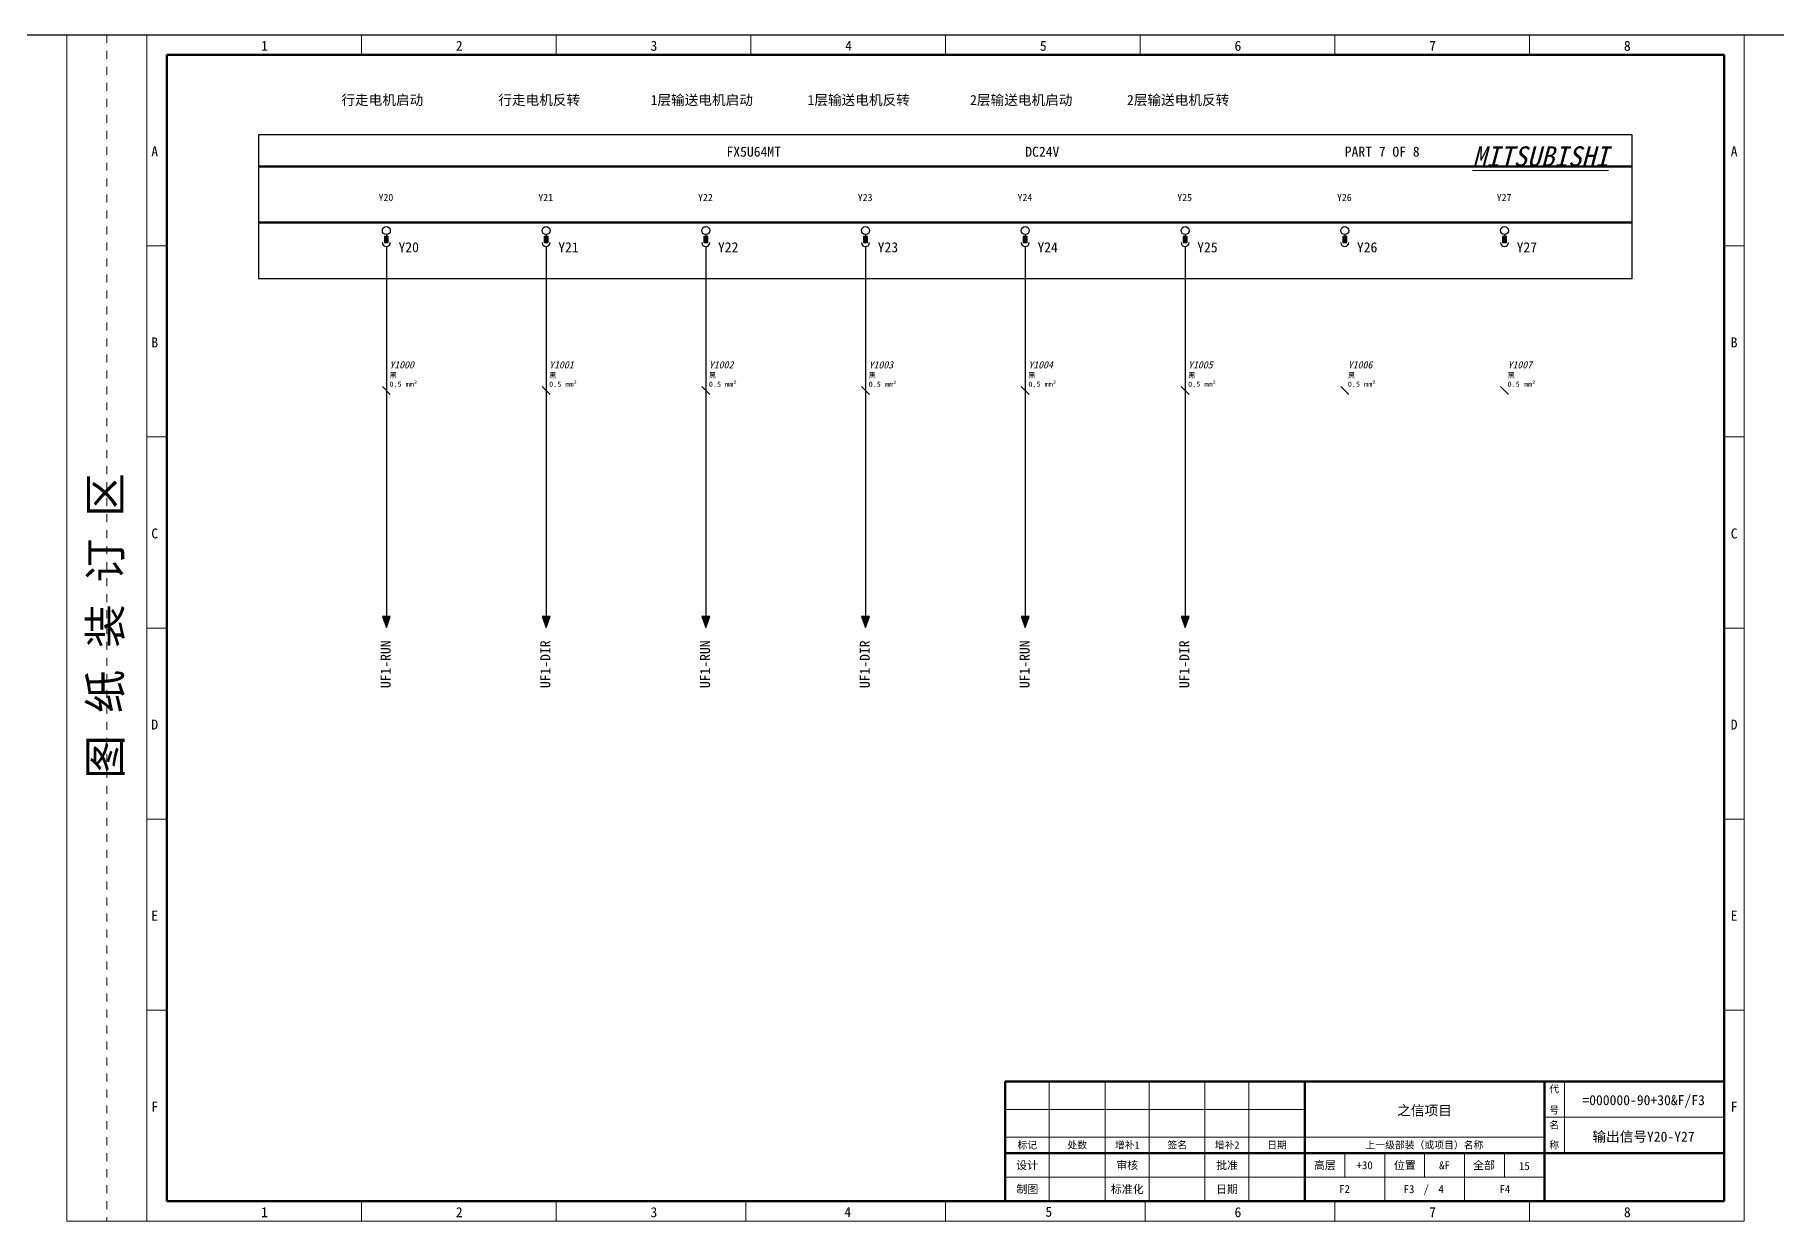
# Model space of a CAD drawing. Header units: millimetres. Extents: x -274 to 12554, y 2463 to 2760.
# Drawn here: x 5040.7 to 5476.8, y 2463.4 to 2760.4 of the extents above; entities that cross this region are included whole.
import ezdxf
from ezdxf.enums import TextEntityAlignment as Align

# ---------------------------------------------------------------- set-up
doc = ezdxf.new("R2010")
doc.units = ezdxf.units.MM
doc.linetypes.add('EPL_DASH', pattern=[1, 0.5, -0.5])
for name, color, linetype, lineweight in [('EPLAN100', 7, 'Continuous', 5), ('EPLAN108', 5, 'Continuous', 5), ('EPLAN201', 73, 'Continuous', 35), ('EPLAN303', 6, 'Continuous', 25), ('EPLAN306', 6, 'Continuous', 25), ('EPLAN311', 1, 'Continuous', 25), ('EPLAN312', 1, 'Continuous', 25), ('EPLAN403', 5, 'Continuous', 35), ('EPLAN405', 1, 'Continuous', 25), ('EPLAN421', 5, 'Continuous', 35), ('EPLAN426', 251, 'Continuous', 35), ('EPLAN429', 251, 'Continuous', 35), ('EPLAN451', 73, 'Continuous', 35), ('EPLAN452', 73, 'Continuous', 35), ('EPLAN453', 73, 'Continuous', 35)]:
    doc.layers.add(name, color=color, linetype=linetype, lineweight=lineweight)
doc.styles.add('宋体', font='')
doc.styles.add('宋体_I', font='')
doc.styles.get('宋体').set_extended_font_data('宋体')
doc.styles.get('宋体_I').set_extended_font_data('宋体', italic=True)

msp = doc.modelspace()

# ---------------------------------------------------------------- hatches: boundary and pattern name
at = {"layer": 'EPLAN303', "linetype": 'Continuous', "lineweight": 25, "ltscale": 4}
for points in [[(5128.24, 2708.38), (5129.24, 2708.38), (5129.24, 2709.88), (5128.24, 2709.88)], [(5168.24, 2708.38), (5169.24, 2708.38), (5169.24, 2709.88), (5168.24, 2709.88)], [(5208.24, 2708.38), (5209.24, 2708.38), (5209.24, 2709.88), (5208.24, 2709.88)], [(5248.24, 2708.38), (5249.24, 2708.38), (5249.24, 2709.88), (5248.24, 2709.88)], [(5288.24, 2708.38), (5289.24, 2708.38), (5289.24, 2709.88), (5288.24, 2709.88)], [(5328.24, 2708.38), (5329.24, 2708.38), (5329.24, 2709.88), (5328.24, 2709.88)], [(5368.24, 2708.38), (5369.24, 2708.38), (5369.24, 2709.88), (5368.24, 2709.88)], [(5408.24, 2708.38), (5409.24, 2708.38), (5409.24, 2709.88), (5408.24, 2709.88)]]:
    msp.add_hatch(color=6, dxfattribs=at).paths.add_polyline_path(points, flags=0)
at = {"layer": 'EPLAN311', "linetype": 'Continuous', "lineweight": 25, "ltscale": 4}
for points in [[(5127.74, 2614.74), (5128.74, 2611.99), (5129.74, 2614.74)], [(5167.74, 2614.74), (5168.74, 2611.99), (5169.74, 2614.74)], [(5207.74, 2614.74), (5208.74, 2611.99), (5209.74, 2614.74)], [(5247.74, 2614.74), (5248.74, 2611.99), (5249.74, 2614.74)], [(5287.74, 2614.74), (5288.74, 2611.99), (5289.74, 2614.74)], [(5327.74, 2614.74), (5328.74, 2611.99), (5329.74, 2614.74)]]:
    msp.add_hatch(color=1, dxfattribs=at).paths.add_polyline_path(points, flags=0)

# ---------------------------------------------------------------- linework, layer by layer
at = {"color": 5}
for p, q in [((145.55, 2760.38), (12554.42, 2760.38)), ((5128.74, 2707.38), (5128.74, 2615.99)), ((5168.74, 2707.38), (5168.74, 2615.99)), ((5208.74, 2707.38), (5208.74, 2615.99)), ((5248.74, 2707.38), (5248.74, 2615.99)), ((5288.74, 2707.38), (5288.74, 2615.99)), ((5328.74, 2707.38), (5328.74, 2615.99))]:
    msp.add_line(p, q, dxfattribs=at)
at = {"layer": 'EPLAN100', "color": 6, "linetype": 'Continuous', "lineweight": 50, "ltscale": 4}
for p, q in [((5096.74, 2727.38), (5440.74, 2727.38)), ((5096.74, 2713.38), (5440.74, 2713.38))]:
    msp.add_line(p, q, dxfattribs=at)
at = {"layer": 'EPLAN201', "color": 4, "linetype": 'Continuous', "lineweight": 20, "ltscale": 12}
for p, q in [((5048.74, 2760.38), (5468.74, 2760.38)), ((5048.74, 2463.38), (5048.74, 2760.38)), ((5122.49, 2760.38), (5122.49, 2755.38)), ((5171.24, 2760.38), (5171.24, 2755.38)), ((5219.99, 2760.38), (5219.99, 2755.38)), ((5268.74, 2755.38), (5268.74, 2760.38)), ((5317.49, 2760.38), (5317.49, 2755.38)), ((5366.24, 2760.38), (5366.24, 2755.38)), ((5414.99, 2760.38), (5414.99, 2755.38)), ((5468.74, 2760.38), (5468.74, 2463.38)), ((5068.74, 2707.55), (5073.74, 2707.55)), ((5463.74, 2707.55), (5468.74, 2707.55)), ((5068.74, 2659.72), (5073.74, 2659.72)), ((5463.74, 2659.72), (5468.74, 2659.72)), ((5068.74, 2611.88), (5073.74, 2611.88)), ((5463.74, 2611.88), (5468.74, 2611.88)), ((5068.74, 2564.05), (5073.74, 2564.05)), ((5463.74, 2564.05), (5468.74, 2564.05)), ((5068.74, 2516.22), (5073.74, 2516.22)), ((5463.74, 2516.22), (5468.74, 2516.22)), ((5418.74, 2489.38), (5463.74, 2489.38)), ((5368.74, 2480.38), (5368.74, 2474.38)), ((5378.74, 2480.38), (5378.74, 2474.38)), ((5388.74, 2480.38), (5388.74, 2474.38)), ((5398.74, 2480.38), (5398.74, 2474.38)), ((5408.74, 2480.38), (5408.74, 2474.38)), ((5283.74, 2474.38), (5418.74, 2474.38)), ((5378.74, 2474.38), (5378.74, 2468.38)), ((5398.74, 2474.38), (5398.74, 2468.38)), ((5122.49, 2468.38), (5122.49, 2463.38)), ((5171.24, 2468.38), (5171.24, 2463.38)), ((5218.74, 2463.38), (5218.74, 2468.38)), ((5268.74, 2468.38), (5268.74, 2463.38)), ((5318.74, 2463.38), (5318.74, 2468.38)), ((5366.24, 2468.38), (5366.24, 2463.38)), ((5414.99, 2468.38), (5414.99, 2463.38)), ((5468.74, 2463.38), (5048.74, 2463.38))]:
    msp.add_line(p, q, dxfattribs=at)
at = {"layer": 'EPLAN201', "color": 4, "linetype": 'EPL_DASH', "lineweight": 20, "ltscale": 4}
msp.add_line((5058.74, 2760.38), (5058.74, 2463.38), dxfattribs=at)
at = {"layer": 'EPLAN201', "color": 4, "linetype": 'Continuous', "lineweight": 20, "ltscale": 4}
for p, q in [((5068.74, 2463.38), (5068.74, 2760.38)), ((5294.74, 2468.38), (5294.74, 2498.38)), ((5308.74, 2468.38), (5308.74, 2498.38)), ((5319.74, 2468.38), (5319.74, 2498.38)), ((5333.74, 2468.38), (5333.74, 2498.38)), ((5344.71, 2468.45), (5344.71, 2498.45)), ((5423.74, 2480.38), (5423.74, 2498.38)), ((5283.74, 2491.38), (5358.74, 2491.38)), ((5283.74, 2484.38), (5418.74, 2484.38))]:
    msp.add_line(p, q, dxfattribs=at)
at = {"layer": 'EPLAN201', "color": 4, "linetype": 'Continuous', "lineweight": 50, "ltscale": 12}
for p, q in [((5463.74, 2755.38), (5073.74, 2755.38)), ((5283.74, 2468.38), (5283.74, 2498.38)), ((5358.74, 2468.38), (5358.74, 2498.38)), ((5418.74, 2468.38), (5418.74, 2498.38)), ((5283.74, 2480.38), (5463.74, 2480.38)), ((5073.74, 2468.38), (5463.74, 2468.38))]:
    msp.add_line(p, q, dxfattribs=at)
at = {"layer": 'EPLAN201', "color": 4, "linetype": 'Continuous', "lineweight": 50, "ltscale": 4}
for p, q in [((5073.74, 2755.38), (5073.74, 2468.38)), ((5463.74, 2755.38), (5463.74, 2468.38)), ((5283.74, 2498.38), (5463.74, 2498.38))]:
    msp.add_line(p, q, dxfattribs=at)
at = {"layer": 'EPLAN201', "color": 4, "linetype": 'Continuous', "lineweight": 15, "ltscale": 12}
for p, q in [((5268.74, 2468.38), (5268.74, 2463.38)), ((5218.74, 2463.38), (5318.74, 2463.38))]:
    msp.add_line(p, q, dxfattribs=at)
at = {"layer": 'EPLAN201', "color": 4, "linetype": 'Continuous', "lineweight": 35, "ltscale": 12}
msp.add_line((5283.74, 2468.38), (5463.74, 2468.38), dxfattribs=at)
at = {"layer": 'EPLAN303', "color": 6, "linetype": 'Continuous', "lineweight": 25, "ltscale": 4}
for p, q in [((5128.74, 2710.38), (5128.74, 2709.88)), ((5168.74, 2710.38), (5168.74, 2709.88)), ((5208.74, 2710.38), (5208.74, 2709.88)), ((5248.74, 2710.38), (5248.74, 2709.88)), ((5288.74, 2710.38), (5288.74, 2709.88)), ((5328.74, 2710.38), (5328.74, 2709.88)), ((5368.74, 2710.38), (5368.74, 2709.88)), ((5408.74, 2710.38), (5408.74, 2709.88))]:
    msp.add_line(p, q, dxfattribs=at)
for points in [[(5128.24, 2708.38), (5129.24, 2708.38), (5129.24, 2709.88), (5128.24, 2709.88)], [(5168.24, 2708.38), (5169.24, 2708.38), (5169.24, 2709.88), (5168.24, 2709.88)], [(5208.24, 2708.38), (5209.24, 2708.38), (5209.24, 2709.88), (5208.24, 2709.88)], [(5248.24, 2708.38), (5249.24, 2708.38), (5249.24, 2709.88), (5248.24, 2709.88)], [(5288.24, 2708.38), (5289.24, 2708.38), (5289.24, 2709.88), (5288.24, 2709.88)], [(5328.24, 2708.38), (5329.24, 2708.38), (5329.24, 2709.88), (5328.24, 2709.88)], [(5368.24, 2708.38), (5369.24, 2708.38), (5369.24, 2709.88), (5368.24, 2709.88)], [(5408.24, 2708.38), (5409.24, 2708.38), (5409.24, 2709.88), (5408.24, 2709.88)]]:
    msp.add_lwpolyline(points, close=True, dxfattribs=at)
for centre in [(5128.74, 2711.38), (5168.74, 2711.38), (5208.74, 2711.38), (5248.74, 2711.38), (5288.74, 2711.38), (5328.74, 2711.38), (5368.74, 2711.38), (5408.74, 2711.38)]:
    msp.add_circle(centre, 1, dxfattribs=at)
for centre in [(5128.74, 2708.38), (5168.74, 2708.38), (5208.74, 2708.38), (5248.74, 2708.38), (5288.74, 2708.38), (5328.74, 2708.38), (5368.74, 2708.38), (5408.74, 2708.38)]:
    msp.add_arc(centre, 1, 180, 0, dxfattribs=at)
at = {"layer": 'EPLAN306', "color": 6, "linetype": 'Continuous', "lineweight": 25, "ltscale": 4}
msp.add_lwpolyline([(5096.74, 2699.38), (5440.74, 2699.38), (5440.74, 2735.38), (5096.74, 2735.38)], close=True, dxfattribs=at)
at = {"layer": 'EPLAN311', "color": 1, "linetype": 'Continuous', "lineweight": 25, "ltscale": 4}
for p, q in [((5128.74, 2615.99), (5128.74, 2614.74)), ((5168.74, 2615.99), (5168.74, 2614.74)), ((5208.74, 2615.99), (5208.74, 2614.74)), ((5248.74, 2615.99), (5248.74, 2614.74)), ((5288.74, 2615.99), (5288.74, 2614.74)), ((5328.74, 2615.99), (5328.74, 2614.74))]:
    msp.add_line(p, q, dxfattribs=at)
for points in [[(5127.74, 2614.74), (5128.74, 2611.99), (5129.74, 2614.74)], [(5167.74, 2614.74), (5168.74, 2611.99), (5169.74, 2614.74)], [(5207.74, 2614.74), (5208.74, 2611.99), (5209.74, 2614.74)], [(5247.74, 2614.74), (5248.74, 2611.99), (5249.74, 2614.74)], [(5287.74, 2614.74), (5288.74, 2611.99), (5289.74, 2614.74)], [(5327.74, 2614.74), (5328.74, 2611.99), (5329.74, 2614.74)]]:
    msp.add_lwpolyline(points, close=True, dxfattribs=at)
at = {"layer": 'EPLAN312', "color": 1, "linetype": 'Continuous', "lineweight": 25, "ltscale": 4}
for p, q in [((5127.74, 2672.38), (5129.74, 2670.38)), ((5167.74, 2672.38), (5169.74, 2670.38)), ((5207.74, 2672.38), (5209.74, 2670.38)), ((5247.74, 2672.38), (5249.74, 2670.38)), ((5287.74, 2672.38), (5289.74, 2670.38)), ((5327.74, 2672.38), (5329.74, 2670.38)), ((5367.74, 2672.38), (5369.74, 2670.38)), ((5407.74, 2672.38), (5409.74, 2670.38))]:
    msp.add_line(p, q, dxfattribs=at)

# ---------------------------------------------------------------- texts
at = {"layer": 'EPLAN108', "color": 5, "style": '宋体'}
msp.add_text('FX5U64MT', height=2.505, dxfattribs=at).set_placement((5220.74, 2731.13), align=Align.MIDDLE_CENTER)
for s, p in [('DC24V', (5288.74, 2731.13)), ('PART 7 OF 8', (5368.74, 2731.13))]:
    msp.add_text(s, height=2.505, dxfattribs=at).set_placement(p, align=Align.MIDDLE_LEFT)
at = {"layer": 'EPLAN108', "color": 5, "insert": (5400.74, 2727.38), "char_height": 5.01, "attachment_point": 7, "style": '宋体_I'}
msp.add_mtext('\\LMITSUBISHI\\l', dxfattribs=at)
at = {"layer": 'EPLAN201', "color": 4, "style": '宋体'}
msp.add_text('图 纸 装 订 区', height=8.016, rotation=90, dxfattribs=at).set_placement((5054.34, 2612.38), align=Align.TOP_CENTER)
for s, height, p in [('代', 1.8, (5421.18, 2496.46)), ('号', 1.8, (5421.18, 2491.2)), ('名', 1.8, (5421.18, 2487.46)), ('标记', 1.804, (5289.25, 2482.45)), ('处数', 1.804, (5301.74, 2482.45)), ('增补1', 1.804, (5314.27, 2482.45)), ('签名', 1.804, (5326.8, 2482.45)), ('增补2', 1.804, (5339.3, 2482.45)), ('日期', 1.804, (5351.77, 2482.45)), ('上一级部装（或项目）名称', 1.8036, (5388.68, 2482.45)), ('称', 1.8, (5421.18, 2482.44)), ('设计', 2.004, (5289.21, 2477.38)), ('审核', 2.004, (5314.26, 2477.38)), ('批准', 2.004, (5339.27, 2477.38)), ('高层', 2.004, (5363.75, 2477.38)), ('位置', 2.004, (5383.77, 2477.38)), ('全部', 2.004, (5403.61, 2477.38)), ('制图', 2.004, (5289.26, 2471.39)), ('标准化', 2.004, (5314.28, 2471.39)), ('日期', 2.004, (5339.25, 2471.39)), ('/', 2, (5389.15, 2471.41))]:
    msp.add_text(s, height=height, dxfattribs=at).set_placement(p, align=Align.MIDDLE_CENTER)
at = {"layer": 'EPLAN403', "color": 5, "style": '宋体'}
for s, p in [('UF1-RUN', (5128.55, 2596.83)), ('UF1-DIR', (5168.55, 2596.83)), ('UF1-RUN', (5208.55, 2596.83)), ('UF1-DIR', (5248.55, 2596.83)), ('UF1-RUN', (5288.55, 2596.83)), ('UF1-DIR', (5328.55, 2596.83))]:
    msp.add_text(s, height=2.505, rotation=90, dxfattribs=at).set_placement(p, align=Align.MIDDLE_LEFT)
at = {"layer": 'EPLAN405', "color": 2, "style": '宋体_I'}
for s, p in [('Y1000', (5129.51, 2676.33)), ('Y1001', (5169.51, 2676.33)), ('Y1002', (5209.51, 2676.33)), ('Y1003', (5249.51, 2676.33)), ('Y1004', (5289.51, 2676.33)), ('Y1005', (5329.51, 2676.33)), ('Y1006', (5369.51, 2676.33)), ('Y1007', (5409.51, 2676.33))]:
    msp.add_text(s, height=1.804, dxfattribs=at).set_placement(p, align=Align.BOTTOM_LEFT)
at = {"layer": 'EPLAN405', "color": 1, "style": '宋体'}
for s, height, p in [('黑', 1.3, (5129.51, 2674.11)), ('0.5 mm²', 1.303, (5129.51, 2671.88)), ('黑', 1.3, (5169.51, 2674.11)), ('0.5 mm²', 1.303, (5169.51, 2671.88)), ('黑', 1.3, (5209.51, 2674.11)), ('0.5 mm²', 1.303, (5209.51, 2671.88)), ('黑', 1.3, (5249.51, 2674.11)), ('0.5 mm²', 1.303, (5249.51, 2671.88)), ('黑', 1.3, (5289.51, 2674.11)), ('0.5 mm²', 1.303, (5289.51, 2671.88)), ('黑', 1.3, (5329.51, 2674.11)), ('0.5 mm²', 1.303, (5329.51, 2671.88)), ('黑', 1.3, (5369.51, 2674.11)), ('0.5 mm²', 1.303, (5369.51, 2671.88)), ('黑', 1.3, (5409.51, 2674.11)), ('0.5 mm²', 1.303, (5409.51, 2671.88))]:
    msp.add_text(s, height=height, dxfattribs=at).set_placement(p, align=Align.BOTTOM_LEFT)
at = {"layer": 'EPLAN421', "color": 5, "style": '宋体'}
for s, p in [('Y20', (5131.79, 2705.2)), ('Y21', (5171.79, 2705.2)), ('Y22', (5211.79, 2705.2)), ('Y23', (5251.79, 2705.2)), ('Y24', (5291.79, 2705.2)), ('Y25', (5331.79, 2705.2)), ('Y26', (5371.79, 2705.2)), ('Y27', (5411.79, 2705.2))]:
    msp.add_text(s, height=2.505, dxfattribs=at).set_placement(p, align=Align.BOTTOM_LEFT)
at = {"layer": 'EPLAN426', "color": 251, "style": '宋体'}
for s, p in [('Y20', (5128.64, 2718.22)), ('Y21', (5168.64, 2718.22)), ('Y22', (5208.64, 2718.22)), ('Y23', (5248.64, 2718.22)), ('Y24', (5288.64, 2718.22)), ('Y25', (5328.64, 2718.22)), ('Y26', (5368.64, 2718.22)), ('Y27', (5408.64, 2718.22))]:
    msp.add_text(s, height=1.804, dxfattribs=at).set_placement(p, align=Align.BOTTOM_CENTER)
at = {"layer": 'EPLAN429', "color": 6, "style": '宋体'}
for s, p in [('行走电机启动', (5127.73, 2744.08)), ('行走电机反转', (5167.02, 2744.08)), ('1层输送电机启动', (5207.73, 2744.08)), ('1层输送电机反转', (5247.02, 2744.08)), ('2层输送电机启动', (5287.73, 2744.08)), ('2层输送电机反转', (5327.02, 2744.08))]:
    msp.add_text(s, height=2.505, dxfattribs=at).set_placement(p, align=Align.MIDDLE_CENTER)
at = {"layer": 'EPLAN451', "color": 4, "style": '宋体'}
msp.add_text('之信项目', height=2.505, dxfattribs=at).set_placement((5388.71, 2491.1), align=Align.MIDDLE_CENTER)
at = {"layer": 'EPLAN452', "color": 4, "style": '宋体'}
for s, height, p in [('=000000-90+30&F/F3', 2.505, (5443.58, 2493.69)), ('输出信号Y20-Y27', 2.505, (5443.55, 2484.55)), ('+30', 2.004, (5373.71, 2477.38)), ('&F', 2.004, (5393.73, 2477.38)), ('15', 2.004, (5413.72, 2477.18)), ('F2', 2.004, (5368.68, 2471.44)), ('F4', 2.004, (5408.83, 2471.4))]:
    msp.add_text(s, height=height, dxfattribs=at).set_placement(p, align=Align.MIDDLE_CENTER)
msp.add_text('F3', height=2.004, dxfattribs=at).set_placement((5386.18, 2471.41), align=Align.MIDDLE_RIGHT)
msp.add_text('4', height=2, dxfattribs=at).set_placement((5392.19, 2471.41), align=Align.MIDDLE_LEFT)
at = {"layer": 'EPLAN453', "color": 4, "style": '宋体'}
for s, p in [('1', (5098.24, 2757.63)), ('2', (5146.99, 2757.63)), ('3', (5195.74, 2757.63)), ('4', (5244.49, 2757.63)), ('5', (5293.24, 2757.63)), ('6', (5341.99, 2757.63)), ('7', (5390.74, 2757.63)), ('8', (5439.49, 2757.63)), ('A', (5070.74, 2731.22)), ('A', (5466.24, 2731.22)), ('B', (5070.74, 2683.38)), ('B', (5466.24, 2683.38)), ('C', (5070.74, 2635.55)), ('C', (5466.24, 2635.55)), ('D', (5070.74, 2587.72)), ('D', (5466.24, 2587.72)), ('E', (5070.74, 2539.88)), ('E', (5466.24, 2539.88)), ('F', (5070.74, 2492.05)), ('F', (5466.24, 2492.05)), ('1', (5098.24, 2465.63)), ('2', (5146.99, 2465.63)), ('3', (5195.74, 2465.63)), ('4', (5244.3, 2465.67)), ('5', (5294.64, 2465.74)), ('6', (5341.99, 2465.63)), ('7', (5390.74, 2465.63)), ('8', (5439.49, 2465.63))]:
    msp.add_text(s, height=2.5, dxfattribs=at).set_placement(p, align=Align.MIDDLE_CENTER)

doc.saveas('drawing.dxf')
